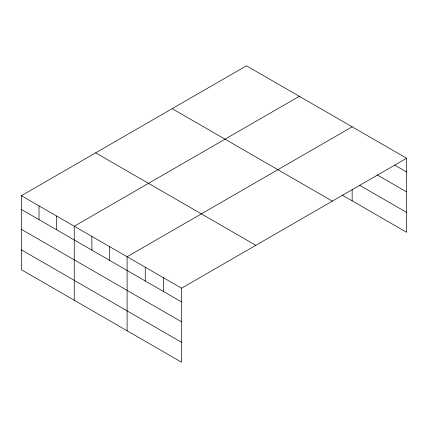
<?xml version="1.0" encoding="UTF-8"?>
<svg xmlns="http://www.w3.org/2000/svg" width="428" height="428" viewBox="0 0 428 428"><rect width="100%" height="100%" fill="white"/><g stroke="black" fill="none" stroke-linecap="round" stroke-linejoin="round"><path stroke-width="0.64" d="M406.6 158.258L246.442 65.789L21.4 195.719L21.4 269.742L181.558 362.211L181.558 288.183L406.6 158.258L406.6 232.281L341.919 194.938M299.295 96.305L74.253 226.23L74.253 300.258M352.148 126.816L127.105 256.747L127.105 330.769M394.686 165.117L406.6 171.992M377.105 174.859L406.6 191.888M359.52 185.206L406.6 212.39M172.179 108.669L332.337 201.133M95.663 152.844L255.821 245.308M21.4 195.719L181.558 288.183M21.4 209.453L181.558 301.922M21.4 229.349L181.558 321.813M21.4 249.845L181.558 342.314M352.148 189.572L352.148 200.844M163.405 277.702L163.405 291.441M145.258 267.227L145.258 280.961M109.488 246.576L109.488 260.31M91.87 236.4L91.87 250.139M56.635 216.06L56.635 229.793M39.018 205.889L39.018 219.623"/></g></svg>
